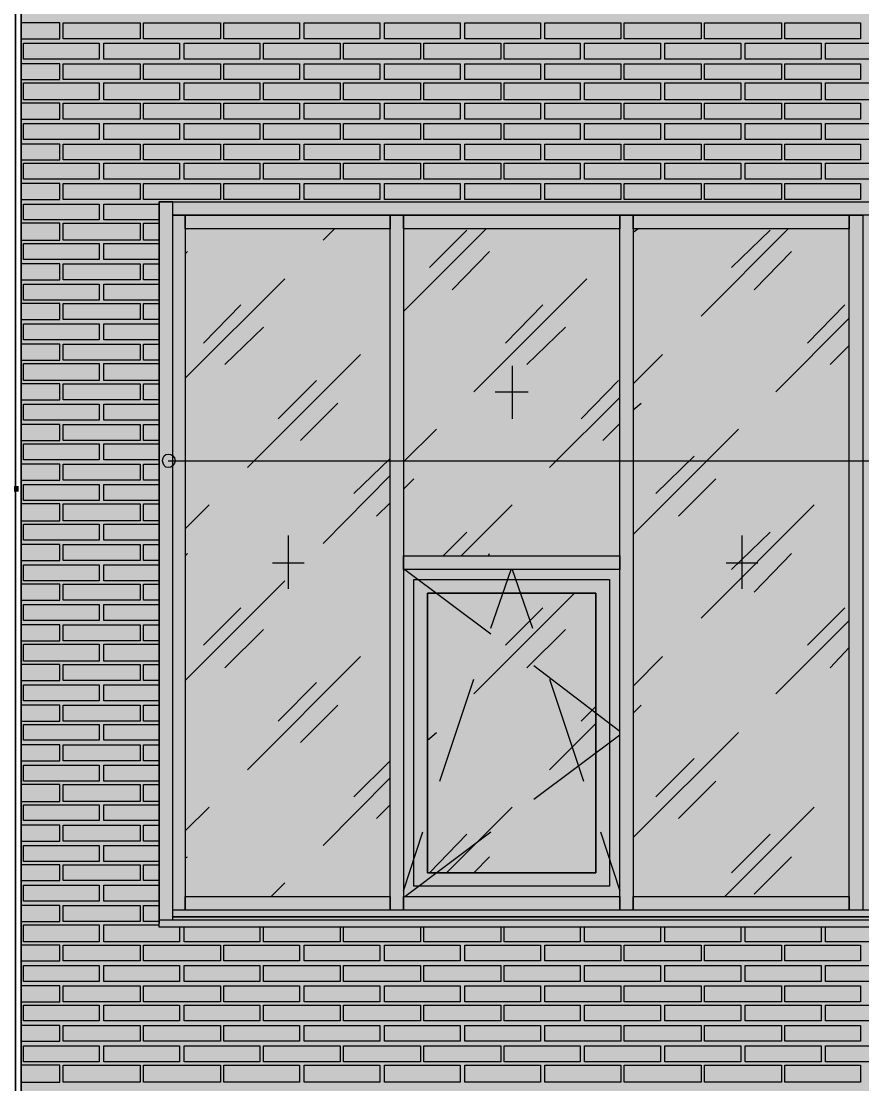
# Model space of a CAD drawing. Header units: millimetres. Extents: x -28928 to 100580, y -22867 to 36490.
# Drawn here: x 52663 to 55806, y 20492 to 24464 of the extents above; entities that cross this region are included whole.
import ezdxf

# ---------------------------------------------------------------- set-up
doc = ezdxf.new("R2010")
doc.units = ezdxf.units.MM
doc.layers.add('PDF _Геометрия', color=7, linetype='Continuous', true_color=0x8f8e8d)
doc.layers.add('PDF _Сплошная заливка', color=7, linetype='Continuous', true_color=0xffffff)
doc.layers.add('PDF _Текст', color=7, linetype='Continuous')

msp = doc.modelspace()

# ---------------------------------------------------------------- hatches: boundary and pattern name
at = {"layer": 'PDF _Сплошная заливка', "true_color": 0xdcd6cf, "transparency": 33554559}
msp.add_hatch(color=254, dxfattribs=at).paths.add_polyline_path([(64868.4, 16343.4), (64868.4, 19592.6), (66268.7, 19592.6), (66268.7, 16343.4), (82239.9, 16343.4), (82239.9, 30089.1), (52662.6, 30089.1), (52662.6, 16343.4), (62173.4, 16343.4), (62173.4, 19592.6), (64271.8, 19592.6), (64271.8, 16343.4)])

# ---------------------------------------------------------------- linework, layer by layer
at = {"layer": 'PDF _Геометрия', "color": 7, "lineweight": 9}
for points in [[(19133.7, 16343.4), (52641.4, 16343.4), (52641.4, 30089.1), (52641.4, 16343.4), (52662.6, 16343.4), (52662.6, 30089.1), (52662.6, 16343.4), (62173.4, 16343.4), (62173.4, 19592.6), (64271.8, 19592.6), (64271.8, 16343.4), (64868.4, 16343.4), (64868.4, 19592.6), (66268.7, 19592.6), (66268.7, 16343.4), (82239.9, 16343.4)], [(53229.5, 21103), (53229.5, 21166.4), (53229.5, 22439.9), (53229.5, 23738.7), (53276.1, 23738.7), (53276.1, 22439.9), (53276.1, 21141), (53229.5, 21141), (53229.5, 22439.9), (53229.5, 23713.4), (53229.5, 23789.5), (53178.7, 23789.5), (53178.7, 23713.4), (53178.7, 22439.9), (53178.7, 21166.4), (53178.7, 21090.3), (53178.7, 23789.5), (55674.9, 23789.5), (56174.1, 23789.5), (60971.8, 23789.5)], [(53792.2, 23645.7), (53834.5, 23688)], [(54092.6, 23379.1), (54401.4, 23688)], [(54189.9, 23544.1), (54329.5, 23683.7)], [(54951.4, 23675.3), (54968.4, 23688)], [(55205.3, 23362.2), (55531.1, 23688)], [(55319.5, 23544.1), (55463.4, 23683.7)], [(53276.1, 23594.9), (53284.5, 23603.4)], [(54274.5, 23459.5), (54414.1, 23603.4)], [(55404.1, 23459.5), (55543.7, 23603.4)], [(53276.1, 23129.5), (53648.4, 23501.8)], [(54354.9, 23078.7), (54778, 23501.8)], [(53343.7, 23260.7), (53483.4, 23404.5)], [(54473.4, 23260.7), (54613, 23404.5)], [(55603, 23260.7), (55742.6, 23404.5)], [(53424.1, 23180.3), (53568, 23319.9)], [(54553.7, 23180.3), (54697.6, 23319.9)], [(55484.5, 23078.7), (55759.5, 23353.7)], [(55687.6, 23180.3), (55759.5, 23252.2)], [(53508.7, 22795.3), (53931.8, 23218.4)], [(54951.4, 23108.4), (55061.4, 23218.4)], [(54498.7, 23176), (54498.7, 22977.2)], [(53623, 22977.2), (53766.8, 23121)], [(54756.8, 22977.2), (54896.4, 23121)], [(54435.3, 23078.7), (54558, 23078.7)], [(54638.4, 22795.3), (54900.7, 23057.6)], [(53707.6, 22896.8), (53847.2, 23036.4)], [(54951.4, 23011), (54981.1, 23036.4)], [(54092.6, 22816.4), (54215.3, 22939.1)], [(54837.2, 22896.8), (54900.7, 22960.3)], [(54951.4, 22545.7), (55344.9, 22939.1)], [(53212.6, 22820.7), (61086.1, 22820.7)], [(53906.4, 22698), (54041.8, 22829.1)], [(55036.1, 22698), (55179.9, 22837.6)], [(53792.2, 22511.8), (54041.8, 22765.7)], [(54092.6, 22714.9), (54130.7, 22753)], [(55120.7, 22613.4), (55260.3, 22753)], [(53276.1, 22566.8), (53364.9, 22655.7)], [(53991.1, 22613.4), (54041.8, 22664.1)], [(54308.4, 22465.3), (54498.7, 22655.7)], [(55205.3, 22232.6), (55628.4, 22655.7)], [(53661.1, 22541.4), (53661.1, 22342.6)], [(54240.7, 22465.3), (54329.5, 22554.1)], [(55319.5, 22414.5), (55463.4, 22554.1)], [(55357.6, 22541.4), (55357.6, 22342.6)], [(53276.1, 22465.3), (53284.5, 22473.7)], [(54409.9, 22465.3), (54414.1, 22473.7)], [(55404.1, 22329.9), (55543.7, 22473.7)], [(53601.8, 22439.9), (53720.3, 22439.9)], [(54096.8, 22414.5), (54418.4, 22173.4)], [(54418.4, 22194.5), (54494.5, 22414.5)], [(54498.7, 22414.5), (54574.9, 22194.5)], [(55298.4, 22439.9), (55416.8, 22439.9)], [(53276.1, 21999.9), (53648.4, 22372.2)], [(54354.9, 21949.1), (54731.4, 22325.7)], [(53343.7, 22131), (53483.4, 22270.7)], [(54473.4, 22131), (54613, 22270.7)], [(55603, 22131), (55742.6, 22270.7)], [(55484.5, 21949.1), (55759.5, 22224.1)], [(53424.1, 22046.4), (53568, 22190.3)], [(54553.7, 22046.4), (54697.6, 22190.3)], [(53508.7, 21665.7), (53931.8, 22088.7)], [(54951.4, 21978.7), (55061.4, 22088.7)], [(55687.6, 22046.4), (55759.5, 22122.6)], [(54579.1, 22054.9), (54900.7, 21809.5)], [(53623, 21847.6), (53766.8, 21991.4)], [(54228, 21623.4), (54354.9, 22004.1)], [(54638.4, 22004.1), (54765.3, 21623.4)], [(53707.6, 21767.2), (53847.2, 21906.8)], [(54756.8, 21847.6), (54811.8, 21902.6)], [(54951.4, 21877.2), (54981.1, 21906.8)], [(54638.4, 21665.7), (54811.8, 21839.1)], [(54181.4, 21775.7), (54215.3, 21805.3)], [(54579.1, 21555.7), (54900.7, 21796.8)], [(54951.4, 21411.8), (55344.9, 21805.3)], [(53906.4, 21564.1), (54041.8, 21699.5)], [(55036.1, 21564.1), (55179.9, 21708)], [(53792.2, 21382.2), (54041.8, 21636)], [(55120.7, 21483.7), (55260.3, 21623.4)], [(53991.1, 21483.7), (54041.8, 21534.5)], [(53276.1, 21437.2), (53364.9, 21526)], [(54253.4, 21280.7), (54498.7, 21526)], [(55294.1, 21191.8), (55628.4, 21526)], [(54092.6, 21213), (54164.5, 21433)], [(54096.8, 21191.8), (54418.4, 21433)], [(54189.9, 21280.7), (54329.5, 21424.5)], [(54828.7, 21433), (54900.7, 21213)], [(55319.5, 21280.7), (55463.4, 21424.5)], [(53276.1, 21335.7), (53284.5, 21339.9)], [(54354.9, 21280.7), (54414.1, 21339.9)], [(55404.1, 21200.3), (55543.7, 21339.9)], [(53597.6, 21191.8), (53648.4, 21242.6)], [(60921.1, 21141), (53229.5, 21141)], [(60971.8, 21107.2), (60971.8, 21103), (53178.7, 21103), (53178.7, 21107.2)], [(60971.8, 21103), (60971.8, 21077.6), (53178.7, 21077.6), (53178.7, 21103)], [(60921.1, 21115.7), (53229.5, 21115.7), (60921.1, 21115.7)], [(60921.1, 21115.7), (53229.5, 21115.7)], [(53178.7, 21077.6), (53178.7, 21086)]]:
    msp.add_lwpolyline(points, dxfattribs=at)
at = {"layer": 'PDF _Геометрия', "lineweight": 9}
for points in [[(52662.6, 24458), (52662.6, 24458)], [(52662.6, 24398.7), (52806.4, 24398.7), (52806.4, 24458), (52662.6, 24458)], [(52662.6, 24398.7), (52662.6, 24398.7)], [(52662.6, 24305.7), (52662.6, 24305.7)], [(52662.6, 24246.4), (52806.4, 24246.4), (52806.4, 24305.7), (52662.6, 24305.7)], [(52662.6, 24246.4), (52662.6, 24246.4)], [(52662.6, 24157.6), (52662.6, 24157.6)], [(52662.6, 24098.4), (52806.4, 24098.4), (52806.4, 24157.6), (52662.6, 24157.6)], [(52662.6, 24098.4), (52662.6, 24098.4)], [(52662.6, 24005.3), (52662.6, 24005.3)], [(52662.6, 23946), (52806.4, 23946), (52806.4, 24005.3), (52662.6, 24005.3)], [(52662.6, 23946), (52662.6, 23946)], [(52662.6, 23857.2), (52662.6, 23857.2)], [(52662.6, 23798), (52806.4, 23798), (52806.4, 23857.2), (52662.6, 23857.2)], [(52662.6, 23798), (52662.6, 23798)], [(53178.7, 23721.8), (52971.4, 23721.8), (52971.4, 23781), (53178.7, 23781)], [(52662.6, 23709.1), (52662.6, 23709.1)], [(52662.6, 23645.7), (52806.4, 23645.7), (52806.4, 23709.1), (52662.6, 23709.1)], [(53178.7, 23645.7), (53119.5, 23645.7), (53119.5, 23709.1), (53178.7, 23709.1)], [(52662.6, 23645.7), (52662.6, 23645.7)], [(53178.7, 23573.7), (52971.4, 23573.7), (52971.4, 23633), (53178.7, 23633)], [(52662.6, 23556.8), (52662.6, 23556.8)], [(52662.6, 23497.6), (52806.4, 23497.6), (52806.4, 23556.8), (52662.6, 23556.8)], [(53178.7, 23497.6), (53119.5, 23497.6), (53119.5, 23556.8), (53178.7, 23556.8)], [(52662.6, 23497.6), (52662.6, 23497.6)], [(53178.7, 23421.4), (52971.4, 23421.4), (52971.4, 23480.7), (53178.7, 23480.7)], [(52662.6, 23408.7), (52662.6, 23408.7)], [(52662.6, 23349.5), (52806.4, 23349.5), (52806.4, 23408.7), (52662.6, 23408.7)], [(53178.7, 23349.5), (53119.5, 23349.5), (53119.5, 23408.7), (53178.7, 23408.7)], [(52662.6, 23349.5), (52662.6, 23349.5)], [(53178.7, 23273.4), (52971.4, 23273.4), (52971.4, 23332.6), (53178.7, 23332.6)], [(52662.6, 23256.4), (52662.6, 23256.4)], [(52662.6, 23197.2), (52806.4, 23197.2), (52806.4, 23256.4), (52662.6, 23256.4)], [(53178.7, 23197.2), (53119.5, 23197.2), (53119.5, 23256.4), (53178.7, 23256.4)], [(52662.6, 23197.2), (52662.6, 23197.2)], [(53178.7, 23121), (52971.4, 23121), (52971.4, 23184.5), (53178.7, 23184.5)], [(52662.6, 23108.4), (52662.6, 23108.4)], [(52662.6, 23049.1), (52806.4, 23049.1), (52806.4, 23108.4), (52662.6, 23108.4)], [(53178.7, 23049.1), (53119.5, 23049.1), (53119.5, 23108.4), (53178.7, 23108.4)], [(52662.6, 23049.1), (52662.6, 23049.1)], [(53178.7, 22973), (52971.4, 22973), (52971.4, 23032.2), (53178.7, 23032.2)], [(52662.6, 22956), (52662.6, 22956)], [(52662.6, 22896.8), (52806.4, 22896.8), (52806.4, 22956), (52662.6, 22956)], [(53178.7, 22896.8), (53119.5, 22896.8), (53119.5, 22956), (53178.7, 22956)], [(52662.6, 22896.8), (52662.6, 22896.8)], [(53178.7, 22824.9), (52971.4, 22824.9), (52971.4, 22884.1), (53178.7, 22884.1)], [(52662.6, 22808), (52662.6, 22808)], [(52662.6, 22748.7), (52806.4, 22748.7), (52806.4, 22808), (52662.6, 22808)], [(53178.7, 22748.7), (53119.5, 22748.7), (53119.5, 22808), (53178.7, 22808)], [(52662.6, 22748.7), (52662.6, 22748.7)], [(53178.7, 22672.6), (52971.4, 22672.6), (52971.4, 22731.8), (53178.7, 22731.8)], [(52662.6, 22659.9), (52662.6, 22659.9)], [(52662.6, 22596.4), (52806.4, 22596.4), (52806.4, 22659.9), (52662.6, 22659.9)], [(53178.7, 22596.4), (53119.5, 22596.4), (53119.5, 22659.9), (53178.7, 22659.9)], [(52662.6, 22596.4), (52662.6, 22596.4)], [(53178.7, 22524.5), (52971.4, 22524.5), (52971.4, 22583.7), (53178.7, 22583.7)], [(52662.6, 22507.6), (52662.6, 22507.6)], [(52662.6, 22448.4), (52806.4, 22448.4), (52806.4, 22507.6), (52662.6, 22507.6)], [(53178.7, 22448.4), (53119.5, 22448.4), (53119.5, 22507.6), (53178.7, 22507.6)], [(52662.6, 22448.4), (52662.6, 22448.4)], [(53178.7, 22372.2), (52971.4, 22372.2), (52971.4, 22431.4), (53178.7, 22431.4)], [(52662.6, 22359.5), (52662.6, 22359.5)], [(52662.6, 22300.3), (52806.4, 22300.3), (52806.4, 22359.5), (52662.6, 22359.5)], [(53178.7, 22300.3), (53119.5, 22300.3), (53119.5, 22359.5), (53178.7, 22359.5)], [(52662.6, 22300.3), (52662.6, 22300.3)], [(53178.7, 22224.1), (52971.4, 22224.1), (52971.4, 22283.4), (53178.7, 22283.4)], [(52662.6, 22207.2), (52662.6, 22207.2)], [(52662.6, 22148), (52806.4, 22148), (52806.4, 22207.2), (52662.6, 22207.2)], [(53178.7, 22148), (53119.5, 22148), (53119.5, 22207.2), (53178.7, 22207.2)], [(52662.6, 22148), (52662.6, 22148)], [(53178.7, 22071.8), (52971.4, 22071.8), (52971.4, 22135.3), (53178.7, 22135.3)], [(52662.6, 22059.1), (52662.6, 22059.1)], [(52662.6, 21999.9), (52806.4, 21999.9), (52806.4, 22059.1), (52662.6, 22059.1)], [(53178.7, 21999.9), (53119.5, 21999.9), (53119.5, 22059.1), (53178.7, 22059.1)], [(52662.6, 21999.9), (52662.6, 21999.9)], [(53178.7, 21923.7), (52971.4, 21923.7), (52971.4, 21983), (53178.7, 21983)], [(52662.6, 21906.8), (52662.6, 21906.8)], [(52662.6, 21847.6), (52806.4, 21847.6), (52806.4, 21906.8), (52662.6, 21906.8)], [(53178.7, 21847.6), (53119.5, 21847.6), (53119.5, 21906.8), (53178.7, 21906.8)], [(52662.6, 21847.6), (52662.6, 21847.6)], [(53178.7, 21775.7), (52971.4, 21775.7), (52971.4, 21834.9), (53178.7, 21834.9)], [(52662.6, 21758.7), (52662.6, 21758.7)], [(52662.6, 21699.5), (52806.4, 21699.5), (52806.4, 21758.7), (52662.6, 21758.7)], [(53178.7, 21699.5), (53119.5, 21699.5), (53119.5, 21758.7), (53178.7, 21758.7)], [(52662.6, 21699.5), (52662.6, 21699.5)], [(53178.7, 21623.4), (52971.4, 21623.4), (52971.4, 21682.6), (53178.7, 21682.6)], [(52662.6, 21610.7), (52662.6, 21610.7)], [(52662.6, 21547.2), (52806.4, 21547.2), (52806.4, 21610.7), (52662.6, 21610.7)], [(53178.7, 21547.2), (53119.5, 21547.2), (53119.5, 21610.7), (53178.7, 21610.7)], [(52662.6, 21547.2), (52662.6, 21547.2)], [(53178.7, 21475.3), (52971.4, 21475.3), (52971.4, 21534.5), (53178.7, 21534.5)], [(52662.6, 21458.4), (52662.6, 21458.4)], [(52662.6, 21399.1), (52806.4, 21399.1), (52806.4, 21458.4), (52662.6, 21458.4)], [(53178.7, 21399.1), (53119.5, 21399.1), (53119.5, 21458.4), (53178.7, 21458.4)], [(52662.6, 21399.1), (52662.6, 21399.1)], [(53178.7, 21323), (52971.4, 21323), (52971.4, 21382.2), (53178.7, 21382.2)], [(52662.6, 21310.3), (52662.6, 21310.3)], [(52662.6, 21251), (52806.4, 21251), (52806.4, 21310.3), (52662.6, 21310.3)], [(53178.7, 21251), (53119.5, 21251), (53119.5, 21310.3), (53178.7, 21310.3)], [(52662.6, 21251), (52662.6, 21251)], [(53178.7, 21174.9), (52971.4, 21174.9), (52971.4, 21234.1), (53178.7, 21234.1)], [(52662.6, 21158), (52662.6, 21158)], [(52662.6, 21098.7), (52806.4, 21098.7), (52806.4, 21158), (52662.6, 21158)], [(53178.7, 21098.7), (53119.5, 21098.7), (53119.5, 21158), (53178.7, 21158)], [(52662.6, 21098.7), (52662.6, 21098.7)], [(53254.9, 21077.6), (53254.9, 21022.6), (52971.4, 21022.6), (52971.4, 21086), (53178.7, 21086)], [(53555.3, 21077.6), (53555.3, 21022.6), (53271.8, 21022.6), (53271.8, 21077.6)], [(53855.7, 21077.6), (53855.7, 21022.6), (53568, 21022.6), (53568, 21077.6)], [(54156.1, 21077.6), (54156.1, 21022.6), (53868.4, 21022.6), (53868.4, 21077.6)], [(54456.4, 21077.6), (54456.4, 21022.6), (54168.7, 21022.6), (54168.7, 21077.6)], [(54752.6, 21077.6), (54752.6, 21022.6), (54469.1, 21022.6), (54469.1, 21077.6)], [(55053, 21077.6), (55053, 21022.6), (54769.5, 21022.6), (54769.5, 21077.6)], [(55353.4, 21077.6), (55353.4, 21022.6), (55069.9, 21022.6), (55069.9, 21077.6)], [(55653.7, 21077.6), (55653.7, 21022.6), (55370.3, 21022.6), (55370.3, 21077.6)], [(55954.1, 21077.6), (55954.1, 21022.6), (55670.7, 21022.6), (55670.7, 21077.6)], [(52662.6, 21009.9), (52662.6, 21009.9)], [(52662.6, 20950.7), (52806.4, 20950.7), (52806.4, 21009.9), (52662.6, 21009.9)], [(52662.6, 20950.7), (52662.6, 20950.7)], [(52662.6, 20857.6), (52662.6, 20857.6)], [(52662.6, 20798.4), (52806.4, 20798.4), (52806.4, 20857.6), (52662.6, 20857.6)], [(52662.6, 20798.4), (52662.6, 20798.4)], [(52662.6, 20709.5), (52662.6, 20709.5)], [(52662.6, 20650.3), (52806.4, 20650.3), (52806.4, 20709.5), (52662.6, 20709.5)], [(52662.6, 20650.3), (52662.6, 20650.3)], [(52662.6, 20561.4), (52662.6, 20561.4)], [(52662.6, 20498), (52806.4, 20498), (52806.4, 20561.4), (52662.6, 20561.4)], [(52662.6, 20498), (52662.6, 20498)]]:
    msp.add_lwpolyline(points, dxfattribs=at)
for points in [[(53106.8, 24398.7), (52963, 24398.7), (52819.1, 24398.7), (52819.1, 24458), (52963, 24458), (53106.8, 24458)], [(53407.2, 24398.7), (53263.4, 24398.7), (53119.5, 24398.7), (53119.5, 24458), (53263.4, 24458), (53407.2, 24458)], [(53703.4, 24398.7), (53563.7, 24398.7), (53419.9, 24398.7), (53419.9, 24458), (53563.7, 24458), (53703.4, 24458)], [(54003.7, 24398.7), (53864.1, 24398.7), (53720.3, 24398.7), (53720.3, 24458), (53864.1, 24458), (54003.7, 24458)], [(54304.1, 24398.7), (54160.3, 24398.7), (54020.7, 24398.7), (54020.7, 24458), (54160.3, 24458), (54304.1, 24458)], [(54604.5, 24398.7), (54460.7, 24398.7), (54321.1, 24398.7), (54321.1, 24458), (54460.7, 24458), (54604.5, 24458)], [(54904.9, 24398.7), (54761.1, 24398.7), (54621.4, 24398.7), (54621.4, 24458), (54761.1, 24458), (54904.9, 24458)], [(55205.3, 24398.7), (55061.4, 24398.7), (54917.6, 24398.7), (54917.6, 24458), (55061.4, 24458), (55205.3, 24458)], [(55505.7, 24398.7), (55361.8, 24398.7), (55218, 24398.7), (55218, 24458), (55361.8, 24458), (55505.7, 24458)], [(55801.8, 24398.7), (55662.2, 24398.7), (55518.4, 24398.7), (55518.4, 24458), (55662.2, 24458), (55801.8, 24458)], [(52954.5, 24381.8), (52954.5, 24322.6), (52671.1, 24322.6), (52671.1, 24381.8)], [(53254.9, 24381.8), (53254.9, 24322.6), (52971.4, 24322.6), (52971.4, 24381.8)], [(53555.3, 24381.8), (53555.3, 24322.6), (53271.8, 24322.6), (53271.8, 24381.8)], [(53855.7, 24381.8), (53855.7, 24322.6), (53568, 24322.6), (53568, 24381.8)], [(54156.1, 24381.8), (54156.1, 24322.6), (53868.4, 24322.6), (53868.4, 24381.8)], [(54456.4, 24381.8), (54456.4, 24322.6), (54168.7, 24322.6), (54168.7, 24381.8)], [(54752.6, 24381.8), (54752.6, 24322.6), (54469.1, 24322.6), (54469.1, 24381.8)], [(55053, 24381.8), (55053, 24322.6), (54769.5, 24322.6), (54769.5, 24381.8)], [(55353.4, 24381.8), (55353.4, 24322.6), (55069.9, 24322.6), (55069.9, 24381.8)], [(55653.7, 24381.8), (55653.7, 24322.6), (55370.3, 24322.6), (55370.3, 24381.8)], [(55954.1, 24381.8), (55954.1, 24322.6), (55670.7, 24322.6), (55670.7, 24381.8)], [(53106.8, 24246.4), (52963, 24246.4), (52819.1, 24246.4), (52819.1, 24305.7), (52963, 24305.7), (53106.8, 24305.7)], [(53407.2, 24246.4), (53263.4, 24246.4), (53119.5, 24246.4), (53119.5, 24305.7), (53263.4, 24305.7), (53407.2, 24305.7)], [(53703.4, 24246.4), (53563.7, 24246.4), (53419.9, 24246.4), (53419.9, 24305.7), (53563.7, 24305.7), (53703.4, 24305.7)], [(54003.7, 24246.4), (53864.1, 24246.4), (53720.3, 24246.4), (53720.3, 24305.7), (53864.1, 24305.7), (54003.7, 24305.7)], [(54304.1, 24246.4), (54160.3, 24246.4), (54020.7, 24246.4), (54020.7, 24305.7), (54160.3, 24305.7), (54304.1, 24305.7)], [(54604.5, 24246.4), (54460.7, 24246.4), (54321.1, 24246.4), (54321.1, 24305.7), (54460.7, 24305.7), (54604.5, 24305.7)], [(54904.9, 24246.4), (54761.1, 24246.4), (54621.4, 24246.4), (54621.4, 24305.7), (54761.1, 24305.7), (54904.9, 24305.7)], [(55205.3, 24246.4), (55061.4, 24246.4), (54917.6, 24246.4), (54917.6, 24305.7), (55061.4, 24305.7), (55205.3, 24305.7)], [(55505.7, 24246.4), (55361.8, 24246.4), (55218, 24246.4), (55218, 24305.7), (55361.8, 24305.7), (55505.7, 24305.7)], [(55801.8, 24246.4), (55662.2, 24246.4), (55518.4, 24246.4), (55518.4, 24305.7), (55662.2, 24305.7), (55801.8, 24305.7)], [(52954.5, 24233.7), (52954.5, 24170.3), (52671.1, 24170.3), (52671.1, 24233.7)], [(53254.9, 24233.7), (53254.9, 24170.3), (52971.4, 24170.3), (52971.4, 24233.7)], [(53555.3, 24233.7), (53555.3, 24170.3), (53271.8, 24170.3), (53271.8, 24233.7)], [(53855.7, 24233.7), (53855.7, 24170.3), (53568, 24170.3), (53568, 24233.7)], [(54156.1, 24233.7), (54156.1, 24170.3), (53868.4, 24170.3), (53868.4, 24233.7)], [(54456.4, 24233.7), (54456.4, 24170.3), (54168.7, 24170.3), (54168.7, 24233.7)], [(54752.6, 24233.7), (54752.6, 24170.3), (54469.1, 24170.3), (54469.1, 24233.7)], [(55053, 24233.7), (55053, 24170.3), (54769.5, 24170.3), (54769.5, 24233.7)], [(55353.4, 24233.7), (55353.4, 24170.3), (55069.9, 24170.3), (55069.9, 24233.7)], [(55653.7, 24233.7), (55653.7, 24170.3), (55370.3, 24170.3), (55370.3, 24233.7)], [(55954.1, 24233.7), (55954.1, 24170.3), (55670.7, 24170.3), (55670.7, 24233.7)], [(53106.8, 24098.4), (52963, 24098.4), (52819.1, 24098.4), (52819.1, 24157.6), (52963, 24157.6), (53106.8, 24157.6)], [(53407.2, 24098.4), (53263.4, 24098.4), (53119.5, 24098.4), (53119.5, 24157.6), (53263.4, 24157.6), (53407.2, 24157.6)], [(53703.4, 24098.4), (53563.7, 24098.4), (53419.9, 24098.4), (53419.9, 24157.6), (53563.7, 24157.6), (53703.4, 24157.6)], [(54003.7, 24098.4), (53864.1, 24098.4), (53720.3, 24098.4), (53720.3, 24157.6), (53864.1, 24157.6), (54003.7, 24157.6)], [(54304.1, 24098.4), (54160.3, 24098.4), (54020.7, 24098.4), (54020.7, 24157.6), (54160.3, 24157.6), (54304.1, 24157.6)], [(54604.5, 24098.4), (54460.7, 24098.4), (54321.1, 24098.4), (54321.1, 24157.6), (54460.7, 24157.6), (54604.5, 24157.6)], [(54904.9, 24098.4), (54761.1, 24098.4), (54621.4, 24098.4), (54621.4, 24157.6), (54761.1, 24157.6), (54904.9, 24157.6)], [(55205.3, 24098.4), (55061.4, 24098.4), (54917.6, 24098.4), (54917.6, 24157.6), (55061.4, 24157.6), (55205.3, 24157.6)], [(55505.7, 24098.4), (55361.8, 24098.4), (55218, 24098.4), (55218, 24157.6), (55361.8, 24157.6), (55505.7, 24157.6)], [(55801.8, 24098.4), (55662.2, 24098.4), (55518.4, 24098.4), (55518.4, 24157.6), (55662.2, 24157.6), (55801.8, 24157.6)], [(52954.5, 24081.4), (52954.5, 24022.2), (52671.1, 24022.2), (52671.1, 24081.4)], [(53254.9, 24081.4), (53254.9, 24022.2), (52971.4, 24022.2), (52971.4, 24081.4)], [(53555.3, 24081.4), (53555.3, 24022.2), (53271.8, 24022.2), (53271.8, 24081.4)], [(53855.7, 24081.4), (53855.7, 24022.2), (53568, 24022.2), (53568, 24081.4)], [(54156.1, 24081.4), (54156.1, 24022.2), (53868.4, 24022.2), (53868.4, 24081.4)], [(54456.4, 24081.4), (54456.4, 24022.2), (54168.7, 24022.2), (54168.7, 24081.4)], [(54752.6, 24081.4), (54752.6, 24022.2), (54469.1, 24022.2), (54469.1, 24081.4)], [(55053, 24081.4), (55053, 24022.2), (54769.5, 24022.2), (54769.5, 24081.4)], [(55353.4, 24081.4), (55353.4, 24022.2), (55069.9, 24022.2), (55069.9, 24081.4)], [(55653.7, 24081.4), (55653.7, 24022.2), (55370.3, 24022.2), (55370.3, 24081.4)], [(55954.1, 24081.4), (55954.1, 24022.2), (55670.7, 24022.2), (55670.7, 24081.4)], [(53106.8, 23946), (52963, 23946), (52819.1, 23946), (52819.1, 24005.3), (52963, 24005.3), (53106.8, 24005.3)], [(53407.2, 23946), (53263.4, 23946), (53119.5, 23946), (53119.5, 24005.3), (53263.4, 24005.3), (53407.2, 24005.3)], [(53703.4, 23946), (53563.7, 23946), (53419.9, 23946), (53419.9, 24005.3), (53563.7, 24005.3), (53703.4, 24005.3)], [(54003.7, 23946), (53864.1, 23946), (53720.3, 23946), (53720.3, 24005.3), (53864.1, 24005.3), (54003.7, 24005.3)], [(54304.1, 23946), (54160.3, 23946), (54020.7, 23946), (54020.7, 24005.3), (54160.3, 24005.3), (54304.1, 24005.3)], [(54604.5, 23946), (54460.7, 23946), (54321.1, 23946), (54321.1, 24005.3), (54460.7, 24005.3), (54604.5, 24005.3)], [(54904.9, 23946), (54761.1, 23946), (54621.4, 23946), (54621.4, 24005.3), (54761.1, 24005.3), (54904.9, 24005.3)], [(55205.3, 23946), (55061.4, 23946), (54917.6, 23946), (54917.6, 24005.3), (55061.4, 24005.3), (55205.3, 24005.3)], [(55505.7, 23946), (55361.8, 23946), (55218, 23946), (55218, 24005.3), (55361.8, 24005.3), (55505.7, 24005.3)], [(55801.8, 23946), (55662.2, 23946), (55518.4, 23946), (55518.4, 24005.3), (55662.2, 24005.3), (55801.8, 24005.3)], [(52954.5, 23933.4), (52954.5, 23874.1), (52671.1, 23874.1), (52671.1, 23933.4)], [(53254.9, 23933.4), (53254.9, 23874.1), (52971.4, 23874.1), (52971.4, 23933.4)], [(53555.3, 23933.4), (53555.3, 23874.1), (53271.8, 23874.1), (53271.8, 23933.4)], [(53855.7, 23933.4), (53855.7, 23874.1), (53568, 23874.1), (53568, 23933.4)], [(54156.1, 23933.4), (54156.1, 23874.1), (53868.4, 23874.1), (53868.4, 23933.4)], [(54456.4, 23933.4), (54456.4, 23874.1), (54168.7, 23874.1), (54168.7, 23933.4)], [(54752.6, 23933.4), (54752.6, 23874.1), (54469.1, 23874.1), (54469.1, 23933.4)], [(55053, 23933.4), (55053, 23874.1), (54769.5, 23874.1), (54769.5, 23933.4)], [(55353.4, 23933.4), (55353.4, 23874.1), (55069.9, 23874.1), (55069.9, 23933.4)], [(55653.7, 23933.4), (55653.7, 23874.1), (55370.3, 23874.1), (55370.3, 23933.4)], [(55954.1, 23933.4), (55954.1, 23874.1), (55670.7, 23874.1), (55670.7, 23933.4)], [(53106.8, 23798), (52963, 23798), (52819.1, 23798), (52819.1, 23857.2), (52963, 23857.2), (53106.8, 23857.2)], [(53407.2, 23798), (53263.4, 23798), (53119.5, 23798), (53119.5, 23857.2), (53263.4, 23857.2), (53407.2, 23857.2)], [(53703.4, 23798), (53563.7, 23798), (53419.9, 23798), (53419.9, 23857.2), (53563.7, 23857.2), (53703.4, 23857.2)], [(54003.7, 23798), (53864.1, 23798), (53720.3, 23798), (53720.3, 23857.2), (53864.1, 23857.2), (54003.7, 23857.2)], [(54304.1, 23798), (54160.3, 23798), (54020.7, 23798), (54020.7, 23857.2), (54160.3, 23857.2), (54304.1, 23857.2)], [(54604.5, 23798), (54460.7, 23798), (54321.1, 23798), (54321.1, 23857.2), (54460.7, 23857.2), (54604.5, 23857.2)], [(54904.9, 23798), (54761.1, 23798), (54621.4, 23798), (54621.4, 23857.2), (54761.1, 23857.2), (54904.9, 23857.2)], [(55205.3, 23798), (55061.4, 23798), (54917.6, 23798), (54917.6, 23857.2), (55061.4, 23857.2), (55205.3, 23857.2)], [(55505.7, 23798), (55361.8, 23798), (55218, 23798), (55218, 23857.2), (55361.8, 23857.2), (55505.7, 23857.2)], [(55801.8, 23798), (55662.2, 23798), (55518.4, 23798), (55518.4, 23857.2), (55662.2, 23857.2), (55801.8, 23857.2)], [(52954.5, 23781), (52954.5, 23721.8), (52671.1, 23721.8), (52671.1, 23781)], [(53106.8, 23645.7), (52963, 23645.7), (52819.1, 23645.7), (52819.1, 23709.1), (52963, 23709.1), (53106.8, 23709.1)], [(52954.5, 23633), (52954.5, 23573.7), (52671.1, 23573.7), (52671.1, 23633)], [(53106.8, 23497.6), (52963, 23497.6), (52819.1, 23497.6), (52819.1, 23556.8), (52963, 23556.8), (53106.8, 23556.8)], [(52954.5, 23480.7), (52954.5, 23421.4), (52671.1, 23421.4), (52671.1, 23480.7)], [(53106.8, 23349.5), (52963, 23349.5), (52819.1, 23349.5), (52819.1, 23408.7), (52963, 23408.7), (53106.8, 23408.7)], [(52954.5, 23332.6), (52954.5, 23273.4), (52671.1, 23273.4), (52671.1, 23332.6)], [(53106.8, 23197.2), (52963, 23197.2), (52819.1, 23197.2), (52819.1, 23256.4), (52963, 23256.4), (53106.8, 23256.4)], [(52954.5, 23184.5), (52954.5, 23121), (52671.1, 23121), (52671.1, 23184.5)], [(53106.8, 23049.1), (52963, 23049.1), (52819.1, 23049.1), (52819.1, 23108.4), (52963, 23108.4), (53106.8, 23108.4)], [(52954.5, 23032.2), (52954.5, 22973), (52671.1, 22973), (52671.1, 23032.2)], [(53106.8, 22896.8), (52963, 22896.8), (52819.1, 22896.8), (52819.1, 22956), (52963, 22956), (53106.8, 22956)], [(52954.5, 22884.1), (52954.5, 22824.9), (52671.1, 22824.9), (52671.1, 22884.1)], [(53106.8, 22748.7), (52963, 22748.7), (52819.1, 22748.7), (52819.1, 22808), (52963, 22808), (53106.8, 22808)], [(52954.5, 22731.8), (52954.5, 22672.6), (52671.1, 22672.6), (52671.1, 22731.8)], [(53106.8, 22596.4), (52963, 22596.4), (52819.1, 22596.4), (52819.1, 22659.9), (52963, 22659.9), (53106.8, 22659.9)], [(52954.5, 22583.7), (52954.5, 22524.5), (52671.1, 22524.5), (52671.1, 22583.7)], [(53106.8, 22448.4), (52963, 22448.4), (52819.1, 22448.4), (52819.1, 22507.6), (52963, 22507.6), (53106.8, 22507.6)], [(52954.5, 22431.4), (52954.5, 22372.2), (52671.1, 22372.2), (52671.1, 22431.4)], [(53106.8, 22300.3), (52963, 22300.3), (52819.1, 22300.3), (52819.1, 22359.5), (52963, 22359.5), (53106.8, 22359.5)], [(52954.5, 22283.4), (52954.5, 22224.1), (52671.1, 22224.1), (52671.1, 22283.4)], [(53106.8, 22148), (52963, 22148), (52819.1, 22148), (52819.1, 22207.2), (52963, 22207.2), (53106.8, 22207.2)], [(52954.5, 22135.3), (52954.5, 22071.8), (52671.1, 22071.8), (52671.1, 22135.3)], [(53106.8, 21999.9), (52963, 21999.9), (52819.1, 21999.9), (52819.1, 22059.1), (52963, 22059.1), (53106.8, 22059.1)], [(52954.5, 21983), (52954.5, 21923.7), (52671.1, 21923.7), (52671.1, 21983)], [(53106.8, 21847.6), (52963, 21847.6), (52819.1, 21847.6), (52819.1, 21906.8), (52963, 21906.8), (53106.8, 21906.8)], [(52954.5, 21834.9), (52954.5, 21775.7), (52671.1, 21775.7), (52671.1, 21834.9)], [(53106.8, 21699.5), (52963, 21699.5), (52819.1, 21699.5), (52819.1, 21758.7), (52963, 21758.7), (53106.8, 21758.7)], [(52954.5, 21682.6), (52954.5, 21623.4), (52671.1, 21623.4), (52671.1, 21682.6)], [(53106.8, 21547.2), (52963, 21547.2), (52819.1, 21547.2), (52819.1, 21610.7), (52963, 21610.7), (53106.8, 21610.7)], [(52954.5, 21534.5), (52954.5, 21475.3), (52671.1, 21475.3), (52671.1, 21534.5)], [(53106.8, 21399.1), (52963, 21399.1), (52819.1, 21399.1), (52819.1, 21458.4), (52963, 21458.4), (53106.8, 21458.4)], [(52954.5, 21382.2), (52954.5, 21323), (52671.1, 21323), (52671.1, 21382.2)], [(53106.8, 21251), (52963, 21251), (52819.1, 21251), (52819.1, 21310.3), (52963, 21310.3), (53106.8, 21310.3)], [(52954.5, 21234.1), (52954.5, 21174.9), (52671.1, 21174.9), (52671.1, 21234.1)], [(53106.8, 21098.7), (52963, 21098.7), (52819.1, 21098.7), (52819.1, 21158), (52963, 21158), (53106.8, 21158)], [(52954.5, 21086), (52954.5, 21022.6), (52671.1, 21022.6), (52671.1, 21086)], [(53106.8, 20950.7), (52963, 20950.7), (52819.1, 20950.7), (52819.1, 21009.9), (52963, 21009.9), (53106.8, 21009.9)], [(53407.2, 20950.7), (53263.4, 20950.7), (53119.5, 20950.7), (53119.5, 21009.9), (53263.4, 21009.9), (53407.2, 21009.9)], [(53703.4, 20950.7), (53563.7, 20950.7), (53419.9, 20950.7), (53419.9, 21009.9), (53563.7, 21009.9), (53703.4, 21009.9)], [(54003.7, 20950.7), (53864.1, 20950.7), (53720.3, 20950.7), (53720.3, 21009.9), (53864.1, 21009.9), (54003.7, 21009.9)], [(54304.1, 20950.7), (54160.3, 20950.7), (54020.7, 20950.7), (54020.7, 21009.9), (54160.3, 21009.9), (54304.1, 21009.9)], [(54604.5, 20950.7), (54460.7, 20950.7), (54321.1, 20950.7), (54321.1, 21009.9), (54460.7, 21009.9), (54604.5, 21009.9)], [(54904.9, 20950.7), (54761.1, 20950.7), (54621.4, 20950.7), (54621.4, 21009.9), (54761.1, 21009.9), (54904.9, 21009.9)], [(55205.3, 20950.7), (55061.4, 20950.7), (54917.6, 20950.7), (54917.6, 21009.9), (55061.4, 21009.9), (55205.3, 21009.9)], [(55505.7, 20950.7), (55361.8, 20950.7), (55218, 20950.7), (55218, 21009.9), (55361.8, 21009.9), (55505.7, 21009.9)], [(55801.8, 20950.7), (55662.2, 20950.7), (55518.4, 20950.7), (55518.4, 21009.9), (55662.2, 21009.9), (55801.8, 21009.9)], [(52954.5, 20933.7), (52954.5, 20874.5), (52671.1, 20874.5), (52671.1, 20933.7)], [(53254.9, 20933.7), (53254.9, 20874.5), (52971.4, 20874.5), (52971.4, 20933.7)], [(53555.3, 20933.7), (53555.3, 20874.5), (53271.8, 20874.5), (53271.8, 20933.7)], [(53855.7, 20933.7), (53855.7, 20874.5), (53568, 20874.5), (53568, 20933.7)], [(54156.1, 20933.7), (54156.1, 20874.5), (53868.4, 20874.5), (53868.4, 20933.7)], [(54456.4, 20933.7), (54456.4, 20874.5), (54168.7, 20874.5), (54168.7, 20933.7)], [(54752.6, 20933.7), (54752.6, 20874.5), (54469.1, 20874.5), (54469.1, 20933.7)], [(55053, 20933.7), (55053, 20874.5), (54769.5, 20874.5), (54769.5, 20933.7)], [(55353.4, 20933.7), (55353.4, 20874.5), (55069.9, 20874.5), (55069.9, 20933.7)], [(55653.7, 20933.7), (55653.7, 20874.5), (55370.3, 20874.5), (55370.3, 20933.7)], [(55954.1, 20933.7), (55954.1, 20874.5), (55670.7, 20874.5), (55670.7, 20933.7)], [(53106.8, 20798.4), (52963, 20798.4), (52819.1, 20798.4), (52819.1, 20857.6), (52963, 20857.6), (53106.8, 20857.6)], [(53407.2, 20798.4), (53263.4, 20798.4), (53119.5, 20798.4), (53119.5, 20857.6), (53263.4, 20857.6), (53407.2, 20857.6)], [(53703.4, 20798.4), (53563.7, 20798.4), (53419.9, 20798.4), (53419.9, 20857.6), (53563.7, 20857.6), (53703.4, 20857.6)], [(54003.7, 20798.4), (53864.1, 20798.4), (53720.3, 20798.4), (53720.3, 20857.6), (53864.1, 20857.6), (54003.7, 20857.6)], [(54304.1, 20798.4), (54160.3, 20798.4), (54020.7, 20798.4), (54020.7, 20857.6), (54160.3, 20857.6), (54304.1, 20857.6)], [(54604.5, 20798.4), (54460.7, 20798.4), (54321.1, 20798.4), (54321.1, 20857.6), (54460.7, 20857.6), (54604.5, 20857.6)], [(54904.9, 20798.4), (54761.1, 20798.4), (54621.4, 20798.4), (54621.4, 20857.6), (54761.1, 20857.6), (54904.9, 20857.6)], [(55205.3, 20798.4), (55061.4, 20798.4), (54917.6, 20798.4), (54917.6, 20857.6), (55061.4, 20857.6), (55205.3, 20857.6)], [(55505.7, 20798.4), (55361.8, 20798.4), (55218, 20798.4), (55218, 20857.6), (55361.8, 20857.6), (55505.7, 20857.6)], [(55801.8, 20798.4), (55662.2, 20798.4), (55518.4, 20798.4), (55518.4, 20857.6), (55662.2, 20857.6), (55801.8, 20857.6)], [(52954.5, 20785.7), (52954.5, 20726.4), (52671.1, 20726.4), (52671.1, 20785.7)], [(53254.9, 20785.7), (53254.9, 20726.4), (52971.4, 20726.4), (52971.4, 20785.7)], [(53555.3, 20785.7), (53555.3, 20726.4), (53271.8, 20726.4), (53271.8, 20785.7)], [(53855.7, 20785.7), (53855.7, 20726.4), (53568, 20726.4), (53568, 20785.7)], [(54156.1, 20785.7), (54156.1, 20726.4), (53868.4, 20726.4), (53868.4, 20785.7)], [(54456.4, 20785.7), (54456.4, 20726.4), (54168.7, 20726.4), (54168.7, 20785.7)], [(54752.6, 20785.7), (54752.6, 20726.4), (54469.1, 20726.4), (54469.1, 20785.7)], [(55053, 20785.7), (55053, 20726.4), (54769.5, 20726.4), (54769.5, 20785.7)], [(55353.4, 20785.7), (55353.4, 20726.4), (55069.9, 20726.4), (55069.9, 20785.7)], [(55653.7, 20785.7), (55653.7, 20726.4), (55370.3, 20726.4), (55370.3, 20785.7)], [(55954.1, 20785.7), (55954.1, 20726.4), (55670.7, 20726.4), (55670.7, 20785.7)], [(53106.8, 20650.3), (52963, 20650.3), (52819.1, 20650.3), (52819.1, 20709.5), (52963, 20709.5), (53106.8, 20709.5)], [(53407.2, 20650.3), (53263.4, 20650.3), (53119.5, 20650.3), (53119.5, 20709.5), (53263.4, 20709.5), (53407.2, 20709.5)], [(53703.4, 20650.3), (53563.7, 20650.3), (53419.9, 20650.3), (53419.9, 20709.5), (53563.7, 20709.5), (53703.4, 20709.5)], [(54003.7, 20650.3), (53864.1, 20650.3), (53720.3, 20650.3), (53720.3, 20709.5), (53864.1, 20709.5), (54003.7, 20709.5)], [(54304.1, 20650.3), (54160.3, 20650.3), (54020.7, 20650.3), (54020.7, 20709.5), (54160.3, 20709.5), (54304.1, 20709.5)], [(54604.5, 20650.3), (54460.7, 20650.3), (54321.1, 20650.3), (54321.1, 20709.5), (54460.7, 20709.5), (54604.5, 20709.5)], [(54904.9, 20650.3), (54761.1, 20650.3), (54621.4, 20650.3), (54621.4, 20709.5), (54761.1, 20709.5), (54904.9, 20709.5)], [(55205.3, 20650.3), (55061.4, 20650.3), (54917.6, 20650.3), (54917.6, 20709.5), (55061.4, 20709.5), (55205.3, 20709.5)], [(55505.7, 20650.3), (55361.8, 20650.3), (55218, 20650.3), (55218, 20709.5), (55361.8, 20709.5), (55505.7, 20709.5)], [(55801.8, 20650.3), (55662.2, 20650.3), (55518.4, 20650.3), (55518.4, 20709.5), (55662.2, 20709.5), (55801.8, 20709.5)], [(52954.5, 20633.4), (52954.5, 20574.1), (52671.1, 20574.1), (52671.1, 20633.4)], [(53254.9, 20633.4), (53254.9, 20574.1), (52971.4, 20574.1), (52971.4, 20633.4)], [(53555.3, 20633.4), (53555.3, 20574.1), (53271.8, 20574.1), (53271.8, 20633.4)], [(53855.7, 20633.4), (53855.7, 20574.1), (53568, 20574.1), (53568, 20633.4)], [(54156.1, 20633.4), (54156.1, 20574.1), (53868.4, 20574.1), (53868.4, 20633.4)], [(54456.4, 20633.4), (54456.4, 20574.1), (54168.7, 20574.1), (54168.7, 20633.4)], [(54752.6, 20633.4), (54752.6, 20574.1), (54469.1, 20574.1), (54469.1, 20633.4)], [(55053, 20633.4), (55053, 20574.1), (54769.5, 20574.1), (54769.5, 20633.4)], [(55353.4, 20633.4), (55353.4, 20574.1), (55069.9, 20574.1), (55069.9, 20633.4)], [(55653.7, 20633.4), (55653.7, 20574.1), (55370.3, 20574.1), (55370.3, 20633.4)], [(55954.1, 20633.4), (55954.1, 20574.1), (55670.7, 20574.1), (55670.7, 20633.4)], [(53106.8, 20498), (52963, 20498), (52819.1, 20498), (52819.1, 20561.4), (52963, 20561.4), (53106.8, 20561.4)], [(53407.2, 20498), (53263.4, 20498), (53119.5, 20498), (53119.5, 20561.4), (53263.4, 20561.4), (53407.2, 20561.4)], [(53703.4, 20498), (53563.7, 20498), (53419.9, 20498), (53419.9, 20561.4), (53563.7, 20561.4), (53703.4, 20561.4)], [(54003.7, 20498), (53864.1, 20498), (53720.3, 20498), (53720.3, 20561.4), (53864.1, 20561.4), (54003.7, 20561.4)], [(54304.1, 20498), (54160.3, 20498), (54020.7, 20498), (54020.7, 20561.4), (54160.3, 20561.4), (54304.1, 20561.4)], [(54604.5, 20498), (54460.7, 20498), (54321.1, 20498), (54321.1, 20561.4), (54460.7, 20561.4), (54604.5, 20561.4)], [(54904.9, 20498), (54761.1, 20498), (54621.4, 20498), (54621.4, 20561.4), (54761.1, 20561.4), (54904.9, 20561.4)], [(55205.3, 20498), (55061.4, 20498), (54917.6, 20498), (54917.6, 20561.4), (55061.4, 20561.4), (55205.3, 20561.4)], [(55505.7, 20498), (55361.8, 20498), (55218, 20498), (55218, 20561.4), (55361.8, 20561.4), (55505.7, 20561.4)], [(55801.8, 20498), (55662.2, 20498), (55518.4, 20498), (55518.4, 20561.4), (55662.2, 20561.4), (55801.8, 20561.4)]]:
    msp.add_lwpolyline(points, close=True, dxfattribs=at)
at = {"layer": 'PDF _Геометрия', "color": 7, "lineweight": 9}
for points in [[(53229.5, 23789.5), (53250.7, 23789.5), (54067.2, 23789.5), (54926.1, 23789.5), (55784.9, 23789.5), (56643.7, 23789.5), (57506.8, 23789.5), (58365.7, 23789.5), (59224.5, 23789.5), (60083.4, 23789.5), (60899.9, 23789.5), (60921.1, 23789.5), (60921.1, 23738.7), (60899.9, 23738.7), (60083.4, 23738.7), (59224.5, 23738.7), (58365.7, 23738.7), (57506.8, 23738.7), (56643.7, 23738.7), (55784.9, 23738.7), (54926.1, 23738.7), (54067.2, 23738.7), (53250.7, 23738.7), (53229.5, 23738.7)], [(54041.8, 23688), (53276.1, 23688), (53276.1, 23738.7), (54041.8, 23738.7)], [(54041.8, 22439.9), (54041.8, 23738.7), (54092.6, 23738.7), (54092.6, 22439.9), (54092.6, 21141), (54041.8, 21141)], [(54900.7, 23688), (54092.6, 23688), (54092.6, 23738.7), (54900.7, 23738.7)], [(54900.7, 22439.9), (54900.7, 23738.7), (54951.4, 23738.7), (54951.4, 22439.9), (54951.4, 21141), (54900.7, 21141)], [(55759.5, 23688), (54951.4, 23688), (54951.4, 23738.7), (55759.5, 23738.7)], [(55759.5, 22439.9), (55759.5, 23738.7), (55810.3, 23738.7), (55810.3, 22439.9), (55810.3, 21141), (55759.5, 21141)], [(54900.7, 22414.5), (54092.6, 22414.5), (54092.6, 22465.3), (54900.7, 22465.3)], [(54130.7, 22376.4), (54862.6, 22376.4), (54862.6, 21229.9), (54130.7, 21229.9)], [(54862.6, 22376.4), (54862.6, 21229.9), (54130.7, 21229.9), (54130.7, 22376.4)], [(54811.8, 22325.7), (54181.4, 22325.7), (54181.4, 21280.7), (54811.8, 21280.7)], [(54181.4, 21280.7), (54181.4, 22325.7), (54811.8, 22325.7), (54811.8, 21280.7)], [(54041.8, 21141), (53276.1, 21141), (53276.1, 21191.8), (54041.8, 21191.8)], [(54900.7, 21141), (54092.6, 21141), (54092.6, 21191.8), (54900.7, 21191.8)], [(55759.5, 21141), (54951.4, 21141), (54951.4, 21191.8), (55759.5, 21191.8)]]:
    msp.add_lwpolyline(points, close=True, dxfattribs=at)
for points in [[(53191.4, 22820.7), (53191.4, 22837.6), (53199.9, 22846), (53212.6, 22846)], [(53191.4, 22820.7), (53191.4, 22837.6), (53199.9, 22846), (53212.6, 22846)], [(53212.6, 22846), (53225.3, 22846), (53238, 22837.6), (53238, 22820.7)], [(53212.6, 22846), (53225.3, 22846), (53238, 22837.6), (53238, 22820.7)], [(53212.6, 22795.3), (53199.9, 22795.3), (53191.4, 22808), (53191.4, 22820.7)], [(53212.6, 22795.3), (53199.9, 22795.3), (53191.4, 22808), (53191.4, 22820.7)], [(53238, 22820.7), (53238, 22808), (53225.3, 22795.3), (53212.6, 22795.3)], [(53238, 22820.7), (53238, 22808), (53225.3, 22795.3), (53212.6, 22795.3)]]:
    msp.add_open_spline(points, degree=3, dxfattribs=at)
at = {"layer": 'PDF _Сплошная заливка', "lineweight": 9, "transparency": 33554559}
for points in [[(53276.1, 23688), (53276.1, 21191.8), (54041.8, 23688), (54041.8, 21191.8)], [(54092.6, 23688), (54092.6, 22465.3), (54900.6, 23688), (54900.6, 22465.3)], [(54951.4, 23688), (54951.4, 21191.8), (55759.5, 23688), (55759.5, 21191.8)], [(54181.4, 22325.7), (54181.4, 21280.7), (54811.8, 22325.7), (54811.8, 21280.7)]]:
    msp.add_solid(points, dxfattribs=at)

# ---------------------------------------------------------------- texts
at = {"layer": 'PDF _Текст', "insert": (51890.8, 22805), "char_height": 202.56, "attachment_point": 4, "style": ''}
msp.add_mtext('ОТК-1', dxfattribs=at)

doc.saveas('drawing.dxf')
